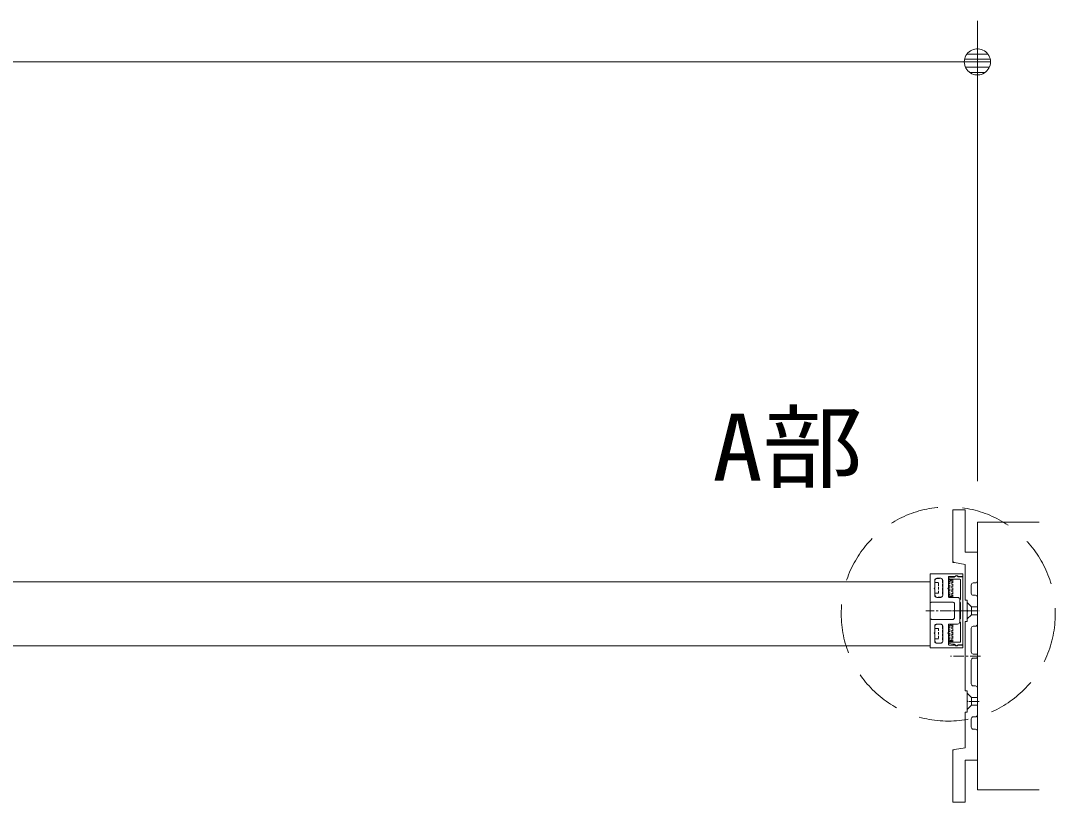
# Model space of a CAD drawing. Units: millimetres, scale not verified. Extents: x -6062 to 6062, y -3045 to 3045.
# Drawn here: x -1977 to -1475, y 1179 to 1558 of the extents above; entities that cross this region are included whole.
import ezdxf
from ezdxf.enums import TextEntityAlignment as Align

# ---------------------------------------------------------------- set-up
doc = ezdxf.new("R2010")
doc.units = ezdxf.units.MM
doc.header["$LTSCALE"] = 20
for name, pattern in [('CHAIN1', [8, 5, -1, 1, -1]), ('DASHED1', [1.8, 1.2, -0.6]), ('DOUBLE_CHAIN1', [8.8, 5, -1, 0.6, -0.6, 0.6, -1])]:
    doc.linetypes.add(name, pattern=pattern)
for name, color, linetype, lineweight in [('0-1_0', 7, 'Continuous', 9), ('0-2_2寸法-1', 7, 'Continuous', 9), ('0-3_2寸法-3', 7, 'Continuous', 9), ('0-4_3一般', 7, 'Continuous', 9)]:
    doc.layers.add(name, color=color, linetype=linetype, lineweight=lineweight)
doc.styles.add('ＭＳ ゴシック', font='')
doc.styles.get('ＭＳ ゴシック').set_extended_font_data('MS Gothic')

# ---------------------------------------------------------------- blocks, each defined once
blk = doc.blocks.new('_Dot')
at = {"layer": '0-1_0'}
for p, q in [((-10, 0), (-20, 0)), ((9.78, 2), (-9.78, 2)), ((7.99, 6), (-7.99, 6)), ((9.16, -3.98), (-9.16, -3.98)), ((6, -7.98), (-6, -7.98))]:
    blk.add_line(p, q, dxfattribs=at)
for points in [[(10, 0), (9.92, 1.25), (9.69, 2.49), (9.3, 3.68), (8.76, 4.82), (8.09, 5.88), (7.29, 6.85), (6.37, 7.71), (5.36, 8.44), (4.26, 9.05), (3.09, 9.51), (1.87, 9.82), (0.63, 9.98), (-0.63, 9.98), (-1.87, 9.82), (-3.09, 9.51), (-4.26, 9.05), (-5.36, 8.44), (-6.37, 7.71), (-7.29, 6.85), (-8.09, 5.88), (-8.76, 4.82), (-9.3, 3.68), (-9.69, 2.49), (-9.92, 1.25), (-10, 0), (0, 0)], [(-10, 0), (-9.92, -1.25), (-9.69, -2.49), (-9.3, -3.68), (-8.76, -4.82), (-8.09, -5.88), (-7.29, -6.85), (-6.37, -7.71), (-5.36, -8.44), (-4.26, -9.05), (-3.09, -9.51), (-1.87, -9.82), (-0.63, -9.98), (0.63, -9.98), (1.87, -9.82), (3.09, -9.51), (4.26, -9.05), (5.36, -8.44), (6.37, -7.71), (7.29, -6.85), (8.09, -5.88), (8.76, -4.82), (9.3, -3.68), (9.69, -2.49), (9.92, -1.25), (10, 0), (0, 0)]]:
    blk.add_lwpolyline(points, close=True, dxfattribs=at)
blk = doc.blocks.new('グループ-8')
at = {"layer": '0-4_3一般'}
for p, q in [((5040, 25792.9), (5040, 25792.3)), ((5042, 25788.9), (5042, 25520.9)), ((5354, 25796.9), (5044, 25796.9)), ((5086, 25659.9), (5086, 25732.9)), ((5106, 25752.9), (5144, 25752.9)), ((5164, 25585.9), (5164, 25732.9)), ((5220, 25659.9), (5220, 25764.9)), ((5222, 25750), (5222, 25748.9)), ((5283.4, 25770.9), (5226, 25770.9)), ((5260.1, 25762.5), (5226.8, 25755.8)), ((5228, 25742.9), (5330, 25742.9)), ((5273.1, 25762.9), (5264, 25762.9)), ((5295, 25775.5), (5273.1, 25762.9)), ((5360, 25766.9), (5310, 25766.9)), ((5336, 25736.9), (5336, 25546.9)), ((5360, 25106.9), (5360, 25766.9)), ((5040, 25716.9), (-10380, 25716.9)), ((5040, 25096.9), (5040, 25716.9)), ((5086, 25659.9), (5080, 25653.9)), ((5080, 25653.9), (5086, 25647.9)), ((5086, 25585.9), (5086, 25647.9)), ((5220, 25659.9), (5214, 25653.9)), ((5214, 25653.9), (5220, 25647.9)), ((5220, 25571.9), (5220, 25647.9)), ((5106, 25565.9), (5144, 25565.9)), ((5226, 25565.9), (5308, 25565.9)), ((5328, 25327.9), (5328, 25545.9)), ((5330, 25546.9), (5330, 25516.9)), ((5336, 25546.9), (5330, 25546.9)), ((5046, 25516.9), (5048, 25516.9)), ((5052, 25521.9), (5258, 25521.9)), ((5052, 25520.9), (5052, 25521.9)), ((5278, 25371.9), (5278, 25501.9)), ((5330, 25516.9), (5336, 25516.9)), ((5336, 25516.9), (5336, 25356.9)), ((5042, 25084.9), (5042, 25352.9)), ((5046, 25356.9), (5048, 25356.9)), ((5330, 25356.9), (5330, 25326.9)), ((5336, 25356.9), (5330, 25356.9)), ((5086, 25287.9), (5086, 25225.9)), ((5106, 25307.9), (5144, 25307.9)), ((5164, 25287.9), (5164, 25140.9)), ((5220, 25301.9), (5220, 25225.9)), ((5226, 25307.9), (5308, 25307.9)), ((5330, 25326.9), (5336, 25326.9)), ((5336, 25326.9), (5336, 25136.9)), ((5086, 25225.9), (5080, 25219.9)), ((5080, 25219.9), (5086, 25213.9)), ((5086, 25213.9), (5086, 25140.9)), ((5220, 25225.9), (5214, 25219.9)), ((5330, 25130.9), (5228, 25130.9)), ((-10380, 25096.9), (5040, 25096.9)), ((5040, 25080.9), (5040, 25081.4)), ((5354, 25076.9), (5044, 25076.9)), ((5106, 25120.9), (5144, 25120.9)), ((5222, 25124.9), (5222, 25123.8)), ((5283.4, 25102.9), (5226, 25102.9)), ((5226.8, 25117.9), (5260.1, 25111.3)), ((5264, 25110.9), (5273.1, 25110.9)), ((5273.1, 25110.9), (5295, 25098.2)), ((5310, 25106.9), (5360, 25106.9)), ((5360, 25102.9), (5311, 25102.9)), ((5360, 25082.9), (5360, 25102.9))]:
    blk.add_line(p, q, dxfattribs=at)
at = {"layer": '0-4_3一般', "linetype": 'DASHED1'}
for p, q in [((5360, 25796.9), (5042, 25796.9)), ((5108, 25750.9), (5142, 25750.9)), ((5228, 25736.9), (5256, 25736.9)), ((5360, 25076.9), (5360, 25796.9)), ((5088, 25704.9), (5088, 25710.9)), ((5122, 25710.9), (5108, 25710.9)), ((5122, 25607.9), (5122, 25710.9)), ((5162, 25730.9), (5162, 25587.9)), ((5222, 25573.9), (5222, 25730.9)), ((5232, 25721.9), (5232, 25721.7)), ((5232, 25721.7), (5232, 25583.1)), ((5246.8, 25726.9), (5237.2, 25726.9)), ((5247, 25726.9), (5246.8, 25726.9)), ((5252, 25583.1), (5252, 25721.7)), ((5262, 25730.9), (5262, 25573.9)), ((5088, 25607.9), (5088, 25613.9)), ((5088, 25607.9), (5108, 25607.9)), ((5088, 25587.9), (5088, 25607.9)), ((5108, 25607.9), (5122, 25607.9)), ((5142, 25567.9), (5108, 25567.9)), ((5256, 25567.9), (5228, 25567.9)), ((5237, 25577.9), (5237.2, 25577.9)), ((5237.2, 25577.9), (5246.8, 25577.9)), ((5252, 25582.9), (5252, 25583.1)), ((5088, 25259.9), (5088, 25265.9)), ((5108, 25305.9), (5142, 25305.9)), ((5108, 25265.9), (5122, 25265.9)), ((5122, 25265.9), (5122, 25162.9)), ((5162, 25285.9), (5162, 25142.9)), ((5222, 25142.9), (5222, 25299.9)), ((5228, 25305.9), (5256, 25305.9)), ((5232, 25290.9), (5232, 25290.7)), ((5232, 25290.7), (5232, 25152.1)), ((5246.8, 25295.9), (5237.2, 25295.9)), ((5247, 25295.9), (5246.8, 25295.9)), ((5252, 25152.1), (5252, 25290.7)), ((5262, 25299.9), (5262, 25142.9)), ((5088, 25162.9), (5088, 25168.9)), ((5088, 25162.9), (5108, 25162.9)), ((5088, 25142.9), (5088, 25162.9)), ((5122, 25162.9), (5108, 25162.9)), ((5256, 25136.9), (5228, 25136.9)), ((5237, 25146.9), (5237.2, 25146.9)), ((5237.2, 25146.9), (5246.8, 25146.9)), ((5252, 25151.9), (5252, 25152.1)), ((5142, 25122.9), (5108, 25122.9))]:
    blk.add_line(p, q, dxfattribs=at)
at = {"layer": '0-4_3一般', "linetype": 'CHAIN1'}
for p, q in [((5398.6, 25436.9), (4998.6, 25436.9)), ((5369.5, 25436.9), (5214, 25436.9)), ((5400.4, 25436.9), (5280.4, 25436.9))]:
    blk.add_line(p, q, dxfattribs=at)
at = {"layer": '0-4_3一般', "linetype": 'DASHED1'}
for points in [[(5042, 25796.9), (5042, 25076.9), (5360, 25076.9)], [(5108, 25710.9), (5088, 25710.9), (5088, 25730.9)], [(5237.2, 25726.9), (5237, 25726.9), (5236.8, 25726.8), (5236.6, 25726.8), (5236.4, 25726.8), (5236.2, 25726.7), (5236, 25726.7), (5235.8, 25726.6), (5235.6, 25726.6), (5235.4, 25726.5), (5235.3, 25726.4), (5235.1, 25726.3), (5234.9, 25726.3), (5234.7, 25726.2), (5234.6, 25726), (5234.4, 25725.9), (5234.2, 25725.8), (5234.1, 25725.7), (5233.9, 25725.6), (5233.8, 25725.4), (5233.6, 25725.3), (5233.5, 25725.1), (5233.3, 25725), (5233.2, 25724.8), (5233.1, 25724.6), (5232.9, 25724.5), (5232.8, 25724.3), (5232.7, 25724.1), (5232.6, 25724), (5232.5, 25723.8), (5232.4, 25723.6), (5232.4, 25723.4), (5232.3, 25723.2), (5232.2, 25723.1), (5232.2, 25722.9), (5232.1, 25722.7), (5232.1, 25722.5), (5232.1, 25722.3), (5232, 25722.1), (5232, 25721.9)], [(5252, 25721.7), (5252, 25721.9), (5252, 25722.1), (5251.9, 25722.3), (5251.9, 25722.5), (5251.9, 25722.7), (5251.8, 25722.9), (5251.8, 25723.1), (5251.7, 25723.3), (5251.6, 25723.4), (5251.5, 25723.6), (5251.5, 25723.8), (5251.4, 25724), (5251.3, 25724.1), (5251.2, 25724.3), (5251.1, 25724.5), (5250.9, 25724.6), (5250.8, 25724.8), (5250.7, 25725), (5250.5, 25725.1), (5250.4, 25725.3), (5250.2, 25725.4), (5250.1, 25725.6), (5249.9, 25725.7), (5249.8, 25725.8), (5249.6, 25725.9), (5249.4, 25726.1), (5249.3, 25726.2), (5249.1, 25726.3), (5248.9, 25726.4), (5248.7, 25726.4), (5248.5, 25726.5), (5248.4, 25726.6), (5248.2, 25726.6), (5248, 25726.7), (5247.8, 25726.8), (5247.6, 25726.8), (5247.4, 25726.8), (5247.2, 25726.9), (5247, 25726.9)], [(5232, 25583.1), (5232, 25582.9), (5232, 25582.7), (5232.1, 25582.5), (5232.1, 25582.3), (5232.1, 25582.1), (5232.2, 25581.9), (5232.2, 25581.7), (5232.3, 25581.5), (5232.4, 25581.3), (5232.5, 25581.2), (5232.5, 25581), (5232.6, 25580.8), (5232.7, 25580.6), (5232.8, 25580.5), (5232.9, 25580.3), (5233.1, 25580.1), (5233.2, 25580), (5233.3, 25579.8), (5233.5, 25579.6), (5233.6, 25579.5), (5233.8, 25579.3), (5233.9, 25579.2), (5234.1, 25579.1), (5234.2, 25578.9), (5234.4, 25578.8), (5234.6, 25578.7), (5234.7, 25578.6), (5234.9, 25578.5), (5235.1, 25578.4), (5235.3, 25578.3), (5235.5, 25578.2), (5235.6, 25578.2), (5235.8, 25578.1), (5236, 25578.1), (5236.2, 25578), (5236.4, 25578), (5236.6, 25577.9), (5236.8, 25577.9), (5237, 25577.9)], [(5246.8, 25577.9), (5247, 25577.9), (5247.2, 25577.9), (5247.4, 25577.9), (5247.6, 25578), (5247.8, 25578), (5248, 25578.1), (5248.2, 25578.1), (5248.4, 25578.2), (5248.6, 25578.3), (5248.7, 25578.3), (5248.9, 25578.4), (5249.1, 25578.5), (5249.3, 25578.6), (5249.4, 25578.7), (5249.6, 25578.8), (5249.8, 25579), (5249.9, 25579.1), (5250.1, 25579.2), (5250.2, 25579.4), (5250.4, 25579.5), (5250.5, 25579.7), (5250.7, 25579.8), (5250.8, 25580), (5250.9, 25580.1), (5251.1, 25580.3), (5251.2, 25580.5), (5251.3, 25580.6), (5251.4, 25580.8), (5251.5, 25581), (5251.6, 25581.2), (5251.6, 25581.3), (5251.7, 25581.5), (5251.8, 25581.7), (5251.8, 25581.9), (5251.9, 25582.1), (5251.9, 25582.3), (5251.9, 25582.5), (5252, 25582.7), (5252, 25582.9)], [(5108, 25265.9), (5088, 25265.9), (5088, 25285.9)], [(5237.2, 25295.9), (5237, 25295.9), (5236.8, 25295.8), (5236.6, 25295.8), (5236.4, 25295.8), (5236.2, 25295.7), (5236, 25295.7), (5235.8, 25295.6), (5235.6, 25295.6), (5235.4, 25295.5), (5235.3, 25295.4), (5235.1, 25295.3), (5234.9, 25295.3), (5234.7, 25295.2), (5234.6, 25295), (5234.4, 25294.9), (5234.2, 25294.8), (5234.1, 25294.7), (5233.9, 25294.6), (5233.8, 25294.4), (5233.6, 25294.3), (5233.5, 25294.1), (5233.3, 25294), (5233.2, 25293.8), (5233.1, 25293.6), (5232.9, 25293.5), (5232.8, 25293.3), (5232.7, 25293.1), (5232.6, 25293), (5232.5, 25292.8), (5232.4, 25292.6), (5232.4, 25292.4), (5232.3, 25292.2), (5232.2, 25292.1), (5232.2, 25291.9), (5232.1, 25291.7), (5232.1, 25291.5), (5232.1, 25291.3), (5232, 25291.1), (5232, 25290.9)], [(5252, 25290.7), (5252, 25290.9), (5252, 25291.1), (5251.9, 25291.3), (5251.9, 25291.5), (5251.9, 25291.7), (5251.8, 25291.9), (5251.8, 25292.1), (5251.7, 25292.3), (5251.6, 25292.4), (5251.5, 25292.6), (5251.5, 25292.8), (5251.4, 25293), (5251.3, 25293.1), (5251.2, 25293.3), (5251.1, 25293.5), (5250.9, 25293.6), (5250.8, 25293.8), (5250.7, 25294), (5250.5, 25294.1), (5250.4, 25294.3), (5250.2, 25294.4), (5250.1, 25294.6), (5249.9, 25294.7), (5249.8, 25294.8), (5249.6, 25294.9), (5249.4, 25295.1), (5249.3, 25295.2), (5249.1, 25295.3), (5248.9, 25295.4), (5248.7, 25295.4), (5248.5, 25295.5), (5248.4, 25295.6), (5248.2, 25295.6), (5248, 25295.7), (5247.8, 25295.8), (5247.6, 25295.8), (5247.4, 25295.8), (5247.2, 25295.9), (5247, 25295.9)], [(5232, 25152.1), (5232, 25151.9), (5232, 25151.7), (5232.1, 25151.5), (5232.1, 25151.3), (5232.1, 25151.1), (5232.2, 25150.9), (5232.2, 25150.7), (5232.3, 25150.5), (5232.4, 25150.3), (5232.5, 25150.2), (5232.5, 25150), (5232.6, 25149.8), (5232.7, 25149.6), (5232.8, 25149.5), (5232.9, 25149.3), (5233.1, 25149.1), (5233.2, 25149), (5233.3, 25148.8), (5233.5, 25148.6), (5233.6, 25148.5), (5233.8, 25148.3), (5233.9, 25148.2), (5234.1, 25148.1), (5234.2, 25147.9), (5234.4, 25147.8), (5234.6, 25147.7), (5234.7, 25147.6), (5234.9, 25147.5), (5235.1, 25147.4), (5235.3, 25147.3), (5235.5, 25147.2), (5235.6, 25147.2), (5235.8, 25147.1), (5236, 25147.1), (5236.2, 25147), (5236.4, 25147), (5236.6, 25146.9), (5236.8, 25146.9), (5237, 25146.9)], [(5246.8, 25146.9), (5247, 25146.9), (5247.2, 25146.9), (5247.4, 25146.9), (5247.6, 25147), (5247.8, 25147), (5248, 25147.1), (5248.2, 25147.1), (5248.4, 25147.2), (5248.6, 25147.3), (5248.7, 25147.3), (5248.9, 25147.4), (5249.1, 25147.5), (5249.3, 25147.6), (5249.4, 25147.7), (5249.6, 25147.8), (5249.8, 25148), (5249.9, 25148.1), (5250.1, 25148.2), (5250.2, 25148.4), (5250.4, 25148.5), (5250.5, 25148.7), (5250.7, 25148.8), (5250.8, 25149), (5250.9, 25149.1), (5251.1, 25149.3), (5251.2, 25149.5), (5251.3, 25149.6), (5251.4, 25149.8), (5251.5, 25150), (5251.6, 25150.2), (5251.6, 25150.3), (5251.7, 25150.5), (5251.8, 25150.7), (5251.8, 25150.9), (5251.9, 25151.1), (5251.9, 25151.3), (5251.9, 25151.5), (5252, 25151.7), (5252, 25151.9)]]:
    blk.add_lwpolyline(points, dxfattribs=at)
at = {"layer": '0-4_3一般'}
for points in [[(5360, 25790.9), (5360, 25770.9), (5311, 25770.9)], [(5052, 25352.9), (5052, 25351.9), (5258, 25351.9)], [(5214, 25219.9), (5220, 25213.9), (5220, 25108.9)]]:
    blk.add_lwpolyline(points, dxfattribs=at)
for centre, radius, start, end in [((5044, 25792.9), 4, 90, 180), ((5044, 25792.3), 4, 180, 240), ((5106, 25732.9), 20, 90, 180), ((5144, 25732.9), 20, 0, 90), ((5226, 25764.9), 6, 90, 180), ((5228, 25750), 6, 101.30993, 180), ((5228, 25748.9), 6, 180, 270), ((5264, 25742.9), 20, 90, 101.30993), ((5296, 25764.9), 14, 33.74899, 154.62307), ((5300, 25766.9), 10, 0, 120), ((5311, 25774.9), 4, 213.74899, 270), ((5330, 25736.9), 6, 0, 90), ((5354, 25790.9), 6, 0, 90), ((5106, 25585.9), 20, 180, 270), ((5144, 25585.9), 20, 270, 0), ((5226, 25571.9), 6, 180, 270), ((5308, 25545.9), 20, 0, 90), ((5046, 25520.9), 4, 180, 270), ((5048, 25520.9), 4, 270, 0), ((5258, 25501.9), 20, 0, 90), ((5046, 25352.9), 4, 90, 180), ((5048, 25352.9), 4, 0, 90), ((5258, 25371.9), 20, 270, 0), ((5106, 25287.9), 20, 90, 180), ((5144, 25287.9), 20, 0, 90), ((5226, 25301.9), 6, 90, 180), ((5308, 25327.9), 20, 270, 0), ((5106, 25140.9), 20, 180, 270), ((5144, 25140.9), 20, 270, 0), ((5228, 25124.9), 6, 90, 180), ((5330, 25136.9), 6, 270, 0), ((5044, 25081.4), 4, 120, 180), ((5044, 25080.9), 4, 180, 270), ((5226, 25108.9), 6, 180, 270), ((5228, 25123.8), 6, 180, 258.69007), ((5264, 25130.9), 20, 258.69007, 270), ((5296, 25108.9), 14, 205.37693, 326.25101), ((5300, 25106.9), 10, 240, 0), ((5311, 25098.9), 4, 90, 146.25101), ((5354, 25082.9), 6, 270, 0)]:
    blk.add_arc(centre, radius, start, end, dxfattribs=at)
at = {"layer": '0-4_3一般', "linetype": 'DASHED1'}
for centre, radius, start, end in [((5108, 25730.9), 20, 90, 180), ((5142, 25730.9), 20, 0, 90), ((5228, 25730.9), 6, 97.23876, 172.76124), ((5228, 25730.9), 6, 172.76124, 180), ((5228, 25730.9), 6, 90, 97.23876), ((5256, 25730.9), 6, 82.76124, 90), ((5256, 25730.9), 6, 7.23876, 82.76124), ((5256, 25730.9), 6, 0, 7.23876), ((5108, 25587.9), 20, 180, 270), ((5142, 25587.9), 20, 270, 0), ((5228, 25573.9), 6, 180, 187.23876), ((5228, 25573.9), 6, 187.23876, 262.76124), ((5228, 25573.9), 6, 262.76124, 270), ((5256, 25573.9), 6, 270, 277.23876), ((5256, 25573.9), 6, 277.23876, 352.76124), ((5256, 25573.9), 6, 352.76124, 0), ((5108, 25285.9), 20, 90, 180), ((5142, 25285.9), 20, 0, 90), ((5228, 25299.9), 6, 97.23876, 172.76124), ((5228, 25299.9), 6, 172.76124, 180), ((5228, 25299.9), 6, 90, 97.23876), ((5256, 25299.9), 6, 82.76124, 90), ((5256, 25299.9), 6, 7.23876, 82.76124), ((5256, 25299.9), 6, 0, 7.23876), ((5108, 25142.9), 20, 180, 270), ((5142, 25142.9), 20, 270, 0), ((5228, 25142.9), 6, 180, 187.23876), ((5228, 25142.9), 6, 187.23876, 262.76124), ((5228, 25142.9), 6, 262.76124, 270), ((5256, 25142.9), 6, 270, 277.23876), ((5256, 25142.9), 6, 277.23876, 352.76124), ((5256, 25142.9), 6, 352.76124, 0)]:
    blk.add_arc(centre, radius, start, end, dxfattribs=at)
blk = doc.blocks.new('グループ-27')
at = {"layer": '0-4_3一般'}
for p, q in [((5380, 26416.9), (5260, 26416.9)), ((5260, 25923.8), (5260, 26416.9)), ((5380, 26006.9), (5380, 26416.9)), ((5500, 26006.9), (5380, 26006.9)), ((5500, 25726.9), (5500, 26006.9)), ((5276.7, 25904.1), (5380, 25886.9)), ((5380, 25540.9), (5380, 25886.9)), ((5440, 25606.9), (5440, 25686.9)), ((5460, 25706.9), (5480, 25706.9)), ((5380, 25540.9), (5402, 25540.9)), ((5402, 25540.9), (5402, 25442.9)), ((5480, 25586.9), (5460, 25586.9)), ((5500, 25306.9), (5500, 25566.9)), ((5408, 25436.9), (5402, 25442.9)), ((5380, 24660.9), (5380, 25332.9)), ((5402, 25332.9), (5380, 25332.9)), ((5440, 25036.9), (5440, 25266.9)), ((5460, 25286.9), (5480, 25286.9)), ((5440, 24726.9), (5440, 24956.9)), ((5490, 25016.9), (5460, 25016.9)), ((5460, 24976.9), (5490, 24976.9)), ((5500, 24986.9), (5500, 25006.9)), ((5380, 24660.9), (5402, 24660.9)), ((5480, 24706.9), (5460, 24706.9)), ((5500, 24426.9), (5500, 24686.9)), ((5402, 24550.9), (5408, 24556.9)), ((5402, 24550.9), (5402, 24452.9)), ((5402, 24452.9), (5380, 24452.9)), ((5380, 24106.9), (5380, 24452.9)), ((5440, 24306.9), (5440, 24386.9)), ((5460, 24406.9), (5480, 24406.9)), ((5480, 24286.9), (5460, 24286.9)), ((5500, 23986.9), (5500, 24266.9)), ((5260, 23576.9), (5260, 24069.9)), ((5380, 24106.9), (5276.7, 24089.7)), ((5380, 23986.9), (5500, 23986.9)), ((5380, 23576.9), (5380, 23986.9)), ((5260, 23576.9), (5380, 23576.9))]:
    blk.add_line(p, q, dxfattribs=at)
at = {"layer": '0-4_3一般', "linetype": 'DOUBLE_CHAIN1'}
for p, q in [((5260, 25923.8), (5260, 25906.9)), ((5276.7, 25904.1), (5260, 25906.9)), ((5444, 25398.9), (5444, 25474.9)), ((5444, 24518.9), (5444, 24594.9)), ((5260, 24086.9), (5276.7, 24089.7)), ((5260, 24086.9), (5260, 24069.9))]:
    blk.add_line(p, q, dxfattribs=at)
at = {"layer": '0-4_3一般', "linetype": 'CHAIN1'}
for p, q in [((5393.6, 25436.9), (5515.6, 25436.9)), ((5529.3, 24996.9), (5238.5, 24996.9)), ((5515.6, 24556.9), (5393.6, 24556.9))]:
    blk.add_line(p, q, dxfattribs=at)
at = {"layer": '0-4_3一般', "linetype": 'DOUBLE_CHAIN1'}
for points in [[(5402, 25516.9), (5444, 25474.9), (5500, 25474.9)], [(5402, 25356.9), (5444, 25398.9), (5500, 25398.9)], [(5500, 24594.9), (5444, 24594.9), (5402, 24636.9)], [(5500, 24518.9), (5444, 24518.9), (5402, 24476.9)]]:
    blk.add_lwpolyline(points, dxfattribs=at)
at = {"layer": '0-4_3一般'}
for points in [[(5408, 25436.9), (5402, 25430.9), (5402, 25332.9)], [(5402, 24660.9), (5402, 24562.9), (5408, 24556.9)]]:
    blk.add_lwpolyline(points, dxfattribs=at)
for centre, radius, start, end in [((5280, 25923.8), 20, 180, 220.26884), ((5280, 25923.8), 20, 220.26884, 260.53768), ((5460, 25686.9), 20, 135, 180), ((5460, 25686.9), 20, 90, 135), ((5480, 25726.9), 20, 270, 315), ((5480, 25726.9), 20, 315, 0), ((5460, 25606.9), 20, 180, 225), ((5460, 25606.9), 20, 225, 270), ((5480, 25566.9), 20, 45, 90), ((5480, 25566.9), 20, 0, 45), ((5460, 25266.9), 20, 135, 180), ((5460, 25266.9), 20, 90, 135), ((5480, 25306.9), 20, 270, 315), ((5480, 25306.9), 20, 315, 0), ((5460, 25036.9), 20, 180, 225), ((5460, 24956.9), 20, 135, 180), ((5460, 25036.9), 20, 225, 270), ((5460, 24956.9), 20, 90, 135), ((5490, 25006.9), 10, 45, 90), ((5490, 24986.9), 10, 270, 315), ((5490, 25006.9), 10, 0, 45), ((5490, 24986.9), 10, 315, 0), ((5460, 24726.9), 20, 180, 225), ((5460, 24726.9), 20, 225, 270), ((5480, 24686.9), 20, 45, 90), ((5480, 24686.9), 20, 0, 45), ((5480, 24426.9), 20, 315, 0), ((5460, 24386.9), 20, 135, 180), ((5460, 24386.9), 20, 90, 135), ((5480, 24426.9), 20, 270, 315), ((5460, 24306.9), 20, 180, 225), ((5460, 24306.9), 20, 225, 270), ((5480, 24266.9), 20, 45, 90), ((5480, 24266.9), 20, 0, 45), ((5280, 24069.9), 20, 139.73116, 180), ((5280, 24069.9), 20, 99.46232, 139.73116)]:
    blk.add_arc(centre, radius, start, end, dxfattribs=at)
blk = doc.blocks.new('グループ-28')
at = {"layer": '0-4_3一般'}
blk.add_lwpolyline([(6100, 23696.9), (5500, 23696.9), (5500, 26296.9), (6100, 26296.9)], dxfattribs=at)
blk.add_blockref('グループ-27', (0, 0), dxfattribs=at)

msp = doc.modelspace()

# ---------------------------------------------------------------- linework, layer by layer
at = {"layer": '0-2_2寸法-1'}
for p, q in [((-1512.5, 1334.84), (-1512.5, 1558.34)), ((-1525.21, 1538.34), (-4709.79, 1538.34))]:
    msp.add_line(p, q, dxfattribs=at)
at = {"layer": '0-3_2寸法-3', "linetype": 'DASHED1'}
msp.add_circle((-1526.66, 1270.28), 52, dxfattribs=at)

# ---------------------------------------------------------------- block references
at = {"layer": '0-2_2寸法-1', "xscale": 0.6356201, "yscale": 0.6356201}
msp.add_blockref('_Dot', (-1512.5, 1538.34), dxfattribs=at)
at = {"layer": '0-4_3一般', "xscale": 0.05, "yscale": 0.05}
for name in ['グループ-28', 'グループ-8']:
    msp.add_blockref(name, (-1787.5, 0), dxfattribs=at)

# ---------------------------------------------------------------- texts
at = {"layer": '0-3_2寸法-3', "style": 'ＭＳ ゴシック', "width": 1.1}
msp.add_text('A部', height=32.55, dxfattribs=at).set_placement((-1641.21, 1325.27), align=Align.BOTTOM_LEFT)

doc.saveas('drawing.dxf')
